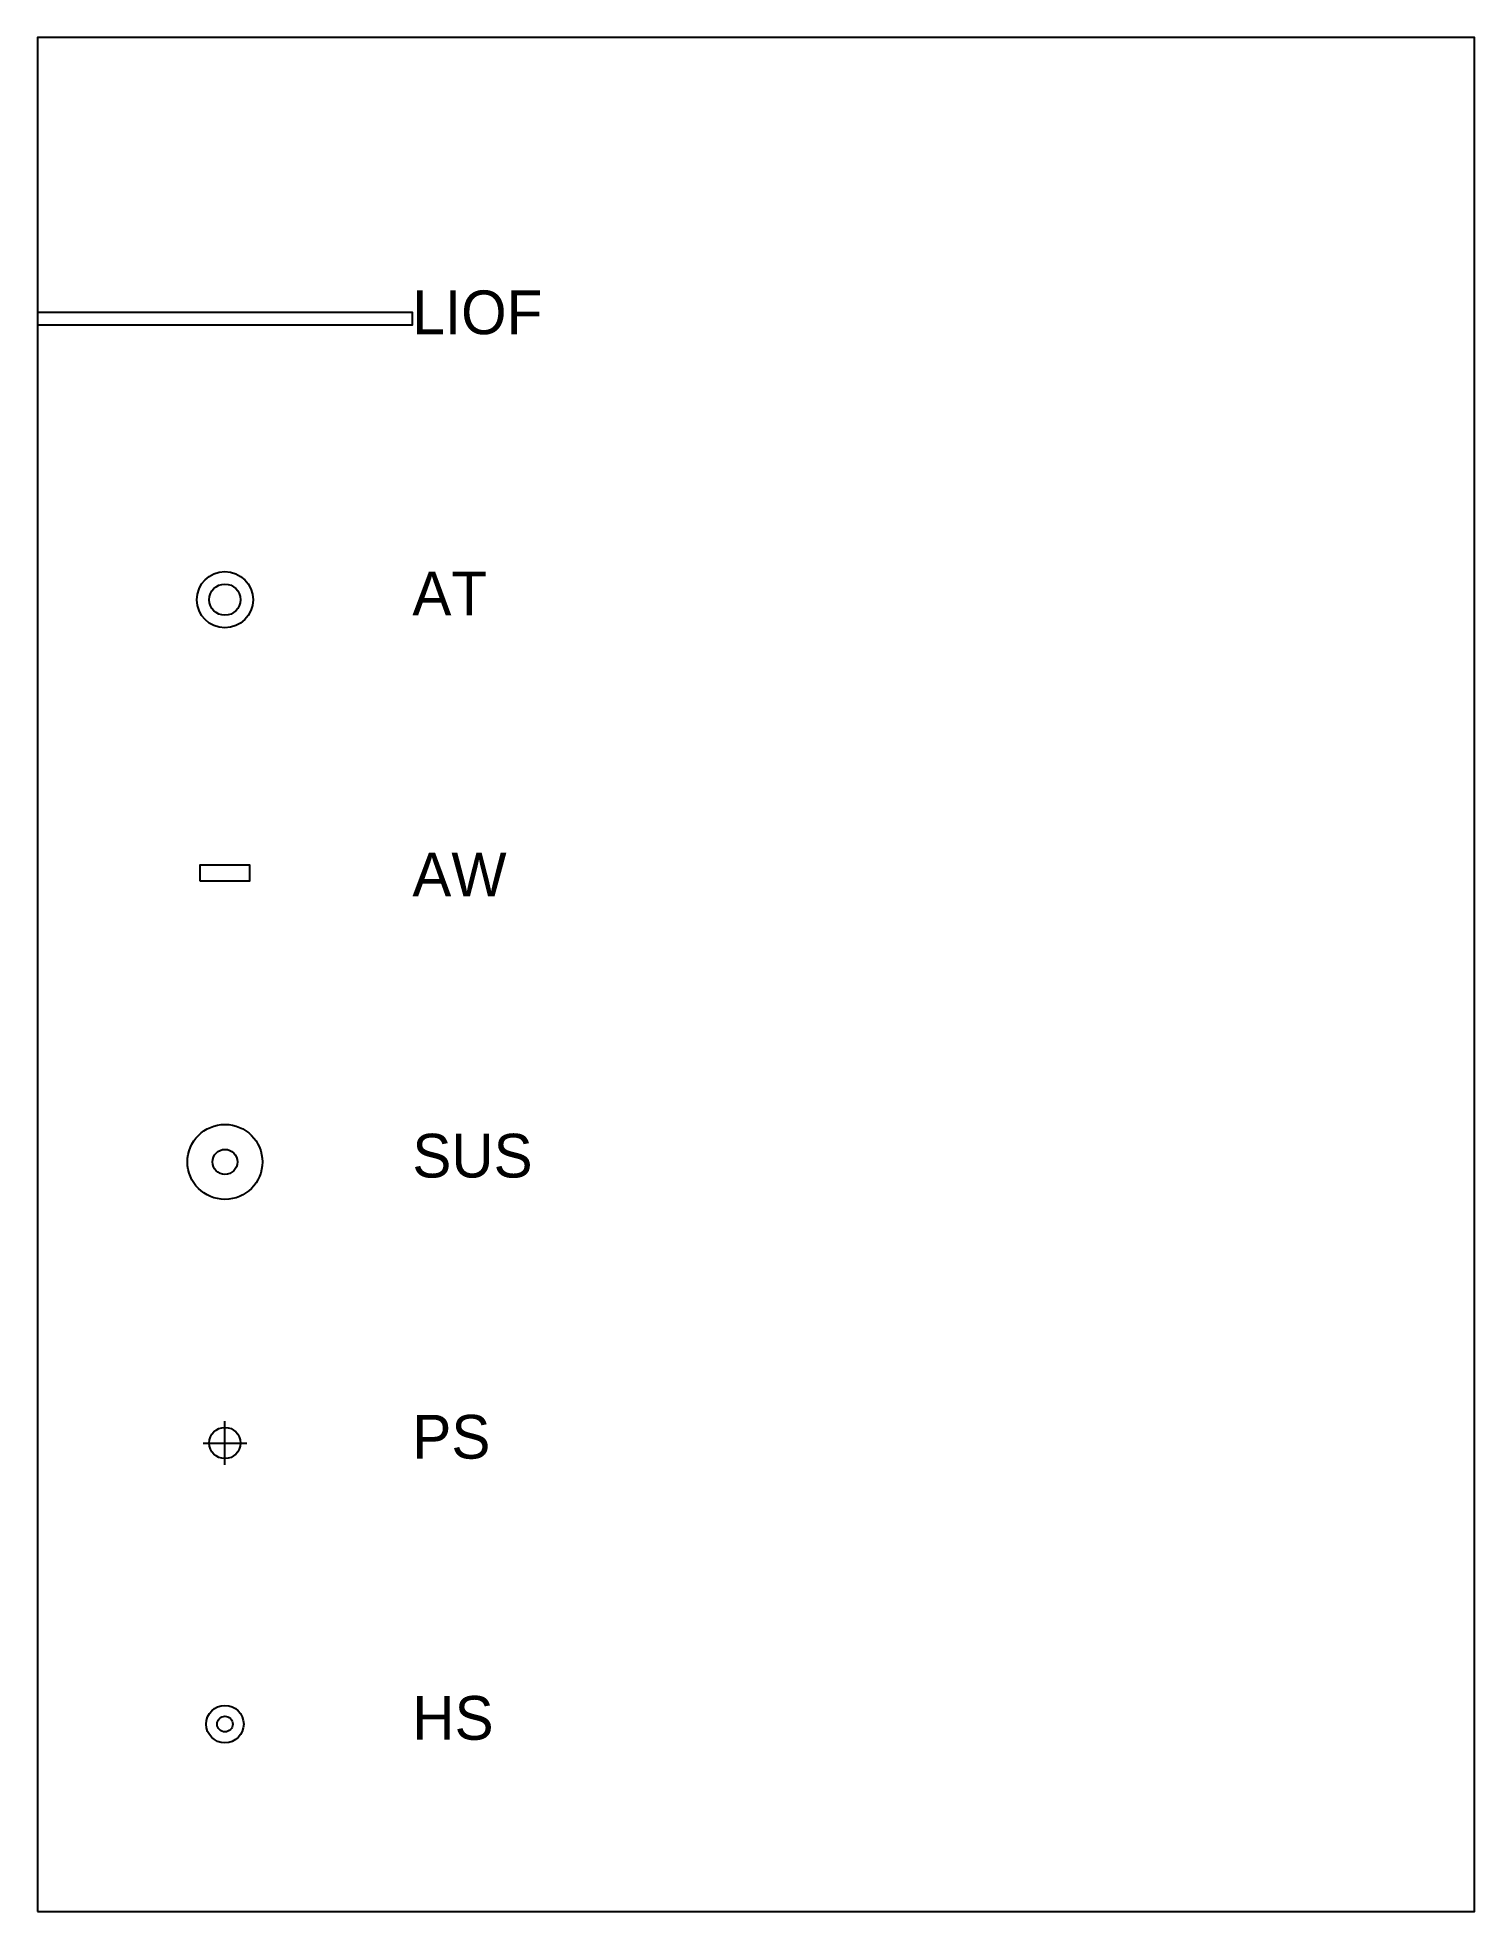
# Model space of a CAD drawing. Header units: centimetres. Extents: x -25060 to 1525, y -82 to 1180.
# Drawn here: x -25060 to -24600, y 240 to 840 of the extents above.
import ezdxf

# ---------------------------------------------------------------- set-up
doc = ezdxf.new("R2010")
doc.units = ezdxf.units.CM
for name, color, linetype in [('light kir', 50, 'Continuous'), ('light text', 2, 'Continuous'), ('light up', 30, 'Continuous'), ('light wall', 40, 'Continuous')]:
    doc.layers.add(name, color=color, linetype=linetype)

# ---------------------------------------------------------------- blocks, each defined once
blk = doc.blocks.new('SH')
for radius in [6, 2.5]:
    blk.add_circle((0, 0), radius)
blk = doc.blocks.new('SP')
for points in [[(0, -7), (0, 7)], [(-7, 0), (7, 0)]]:
    blk.add_lwpolyline(points)
blk.add_circle((0, 0), 5)
blk = doc.blocks.new('SUS')
for radius in [12, 4]:
    blk.add_circle((0, 0), radius)
blk = doc.blocks.new('WA')
blk.add_lwpolyline([(-8, 0), (8, 0), (8, 5), (-8, 5)], close=True)
blk = doc.blocks.new('TA')
for radius in [9, 5]:
    blk.add_circle((0, 0), radius)
blk = doc.blocks.new('FOIL')
blk.add_lwpolyline([(-60, -2), (60, -2), (60, 2), (-60, 2)], close=True)

msp = doc.modelspace()

# ---------------------------------------------------------------- linework, layer by layer
at = {"layer": 'light text'}
msp.add_lwpolyline([(-25060, 240), (-24600, 240), (-24600, 840), (-25060, 840)], close=True, dxfattribs=at)

# ---------------------------------------------------------------- block references
at = {"layer": 'light kir'}
msp.add_blockref('TA', (-25000, 660), dxfattribs=at)
at = {"layer": 'light up'}
for name, p in [('SUS', (-25000, 480)), ('SP', (-25000, 390)), ('SH', (-25000, 300))]:
    msp.add_blockref(name, p, dxfattribs=at)
at = {"layer": 'light wall'}
for name, p in [('FOIL', (-25000, 750)), ('WA', (-25000, 570))]:
    msp.add_blockref(name, p, dxfattribs=at)

# ---------------------------------------------------------------- texts
at = {"layer": 'light text'}
for s, p in [('LIOF', (-24940, 745)), ('AT', (-24940, 655)), ('AW', (-24940, 565)), ('SUS', (-24940, 475)), ('PS', (-24940, 385)), ('HS', (-24940, 295))]:
    msp.add_text(s, height=14, dxfattribs=at).set_placement(p)

doc.saveas('drawing.dxf')
